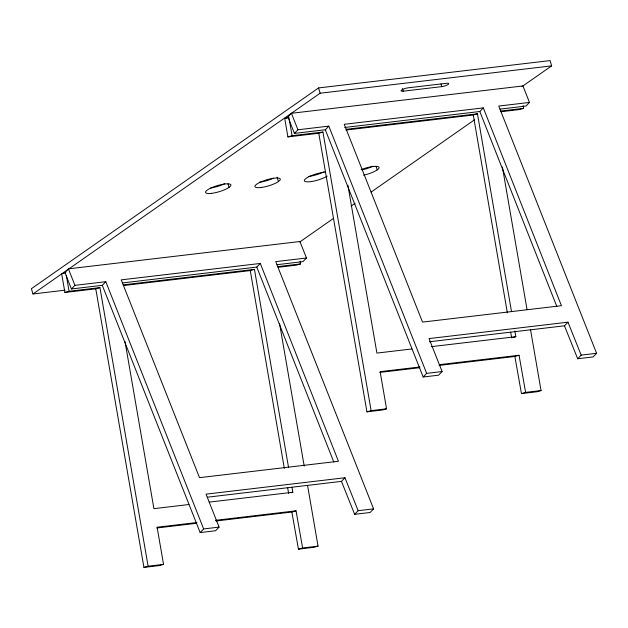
<?xml version="1.0" encoding="UTF-8"?>
<svg xmlns="http://www.w3.org/2000/svg" width="628" height="628" viewBox="0 0 628 628"><rect width="100%" height="100%" fill="white"/><g stroke="black" fill="none" stroke-linecap="round" stroke-linejoin="round"><path stroke-width="0.94" d="M277.034 264.686L302.955 261.625L306.456 257.998L299.933 241.513L68.397 268.855L64.904 272.489L71.427 288.966L102.293 285.324L105.794 281.697L203.653 528.941L200.151 532.568L102.293 285.324M71.427 288.966L74.928 285.34L105.794 281.697M500.045 109.123L525.966 106.061L529.467 102.427L522.943 85.95L291.408 113.291L287.914 116.918L294.438 133.403L325.304 129.761L328.805 126.126L426.663 373.37L423.162 377.004L325.304 129.761M294.438 133.403L297.939 129.776L328.805 126.126M122.593 282.93L256.797 267.081L260.298 263.446L338.437 461.258L199.516 477.665L121.228 279.868L260.298 263.446M344.631 127.476L479.808 111.509L483.309 107.883L561.448 305.695L422.526 322.101L344.238 124.305L483.309 107.883M344.96 477.743L341.459 481.378L354.655 514.324L358.156 510.69L344.96 477.743L206.039 494.15L219.086 527.12L215.585 530.746L200.151 532.568M567.971 322.18L564.47 325.806L577.666 358.753L581.167 355.126L567.971 322.18L429.05 338.586L442.096 371.548L438.595 375.183L423.162 377.004M306.456 257.998L275.739 261.625L373.589 508.868L370.088 512.503L354.655 514.324M529.467 102.427L498.75 106.061L596.6 353.305L593.099 356.932L577.666 358.753M521.978 86.617L551.659 65.869L550.089 60.594L318.553 87.936L31.4 288.699L32.97 293.975L65.077 290.183M32.97 293.975L320.131 93.211L551.659 65.869M299.799 241.961L333.484 218.403M351.131 206.07L355.142 203.26M371.187 192.05L474.658 119.705M318.781 133.262L366.94 411.842L371.117 410.634L322.949 132.053L318.781 133.262L287.907 136.904L284.696 118.331L288.872 117.122M287.907 136.904L292.083 135.695L322.949 132.053M345.887 130.059L473.284 115.01L477.461 113.801L511.514 311.598M523.132 105.567L523.611 108.354L519.442 109.562L501.199 111.713M65.862 272.693L61.685 273.902L64.896 292.467L95.77 288.825L99.938 287.616L148.106 566.197L143.93 567.406L95.77 288.825M64.896 292.467L69.072 291.266L99.938 287.616M123.849 285.512L250.274 270.582L254.45 269.373L288.503 467.169M300.121 261.138L300.6 263.917L296.432 265.126L278.188 267.285M512.495 337.652L515.839 336.687L514.842 330.901M514.874 356.469L519.05 355.26L525.62 392.382L521.444 393.591L514.874 356.469L439.098 365.418M419.959 366.964L380.128 371.666L386.55 408.804L382.374 410.013L366.94 411.842M530.558 329.833L541.053 390.561L536.885 391.77L521.444 393.591M291.156 492.737L292.829 492.25L291.996 487.43M291.863 512.032L296.039 510.823L302.61 547.954L298.433 549.162L291.863 512.032L216.087 520.981M196.949 522.527L157.118 527.23L163.539 564.376L159.363 565.585L143.93 567.406M307.547 485.397L318.043 546.125L313.874 547.333L298.433 549.162M403.2 91.186L441.79 86.633A4.726 1.138 -16.6 0 0 448.039 84.505A4.726 1.138 -16.6 0 0 446.571 83.288L407.988 87.842A4.726 1.138 -16.6 0 0 401.732 89.969A4.726 1.138 -16.6 0 0 403.2 91.186L402.415 88.548M284.696 118.331L287.616 117.986M346.169 129.313L477.461 113.801M500.571 111.078L523.611 108.354M123.159 284.877L254.45 269.373M277.56 266.641L300.6 263.917M429.434 341.758L564.47 325.806M411.89 348.964L376.918 353.093L347.896 185.221M431.318 346.664L515.839 336.687M439.388 364.664L519.05 355.26M379.838 372.412L419.669 367.71M426.663 373.37L442.096 371.548M581.167 355.126L596.6 353.305M371.117 410.634L386.55 408.804M525.62 392.382L541.053 390.561M207.397 497.203L341.459 481.378M188.879 504.527L153.907 508.656L125.051 341.75M209.281 502.117L292.829 492.25M215.404 520.345L296.039 510.823M156.827 527.983L196.658 523.273M203.653 528.941L219.086 527.12M358.156 510.69L373.589 508.868M148.106 566.197L163.539 564.376M302.61 547.954L318.043 546.125M291.408 113.291L297.939 129.776M68.397 268.855L74.928 285.34M479.808 111.509L556.863 306.59M256.797 267.081L333.853 462.153M440.997 83.995L441.79 86.633M376.164 166.381L377.208 169.898M318.553 87.936L320.131 93.211M277.113 177.167L278.424 181.563M227.98 183.878L229.032 187.395M502.392 166.93L527.057 309.588M473.284 115.01L507.345 312.807M510.666 332.102L511.663 337.895M289.029 118.056L292.083 135.695M279.546 323.459L304.211 466.117M250.274 270.582L284.335 468.378M287.655 487.673L288.652 493.459M66.34 275.48L69.072 291.266M372.914 166.192A13.235 3.179 -16.6 0 1 361.956 169.921M361.139 169.631A13.235 3.179 -16.6 0 1 379.061 167.307A13.235 3.179 -16.6 0 1 363.534 175.196M327.196 176.146A13.235 3.179 -16.6 0 1 309.102 181.806A13.235 3.179 -16.6 0 1 307.296 177.591A13.235 3.179 -16.6 0 1 325.492 172.174M324.142 171.711A13.235 3.179 -16.6 0 1 308.74 176.413M224.73 183.69A13.235 3.179 -16.6 0 1 210.67 187.992M273.463 178.179A13.235 3.179 -16.6 0 1 259.348 182.246M211.526 193.353A13.235 3.179 -16.6 0 0 230.931 185.229A13.235 3.179 -16.6 0 0 212.217 187.434A13.235 3.179 -16.6 0 0 211.526 193.353M260.918 187.521A13.235 3.179 -16.6 0 0 280.324 179.396A13.235 3.179 -16.6 0 0 261.609 181.602A13.235 3.179 -16.6 0 0 260.918 187.521"/></g></svg>
